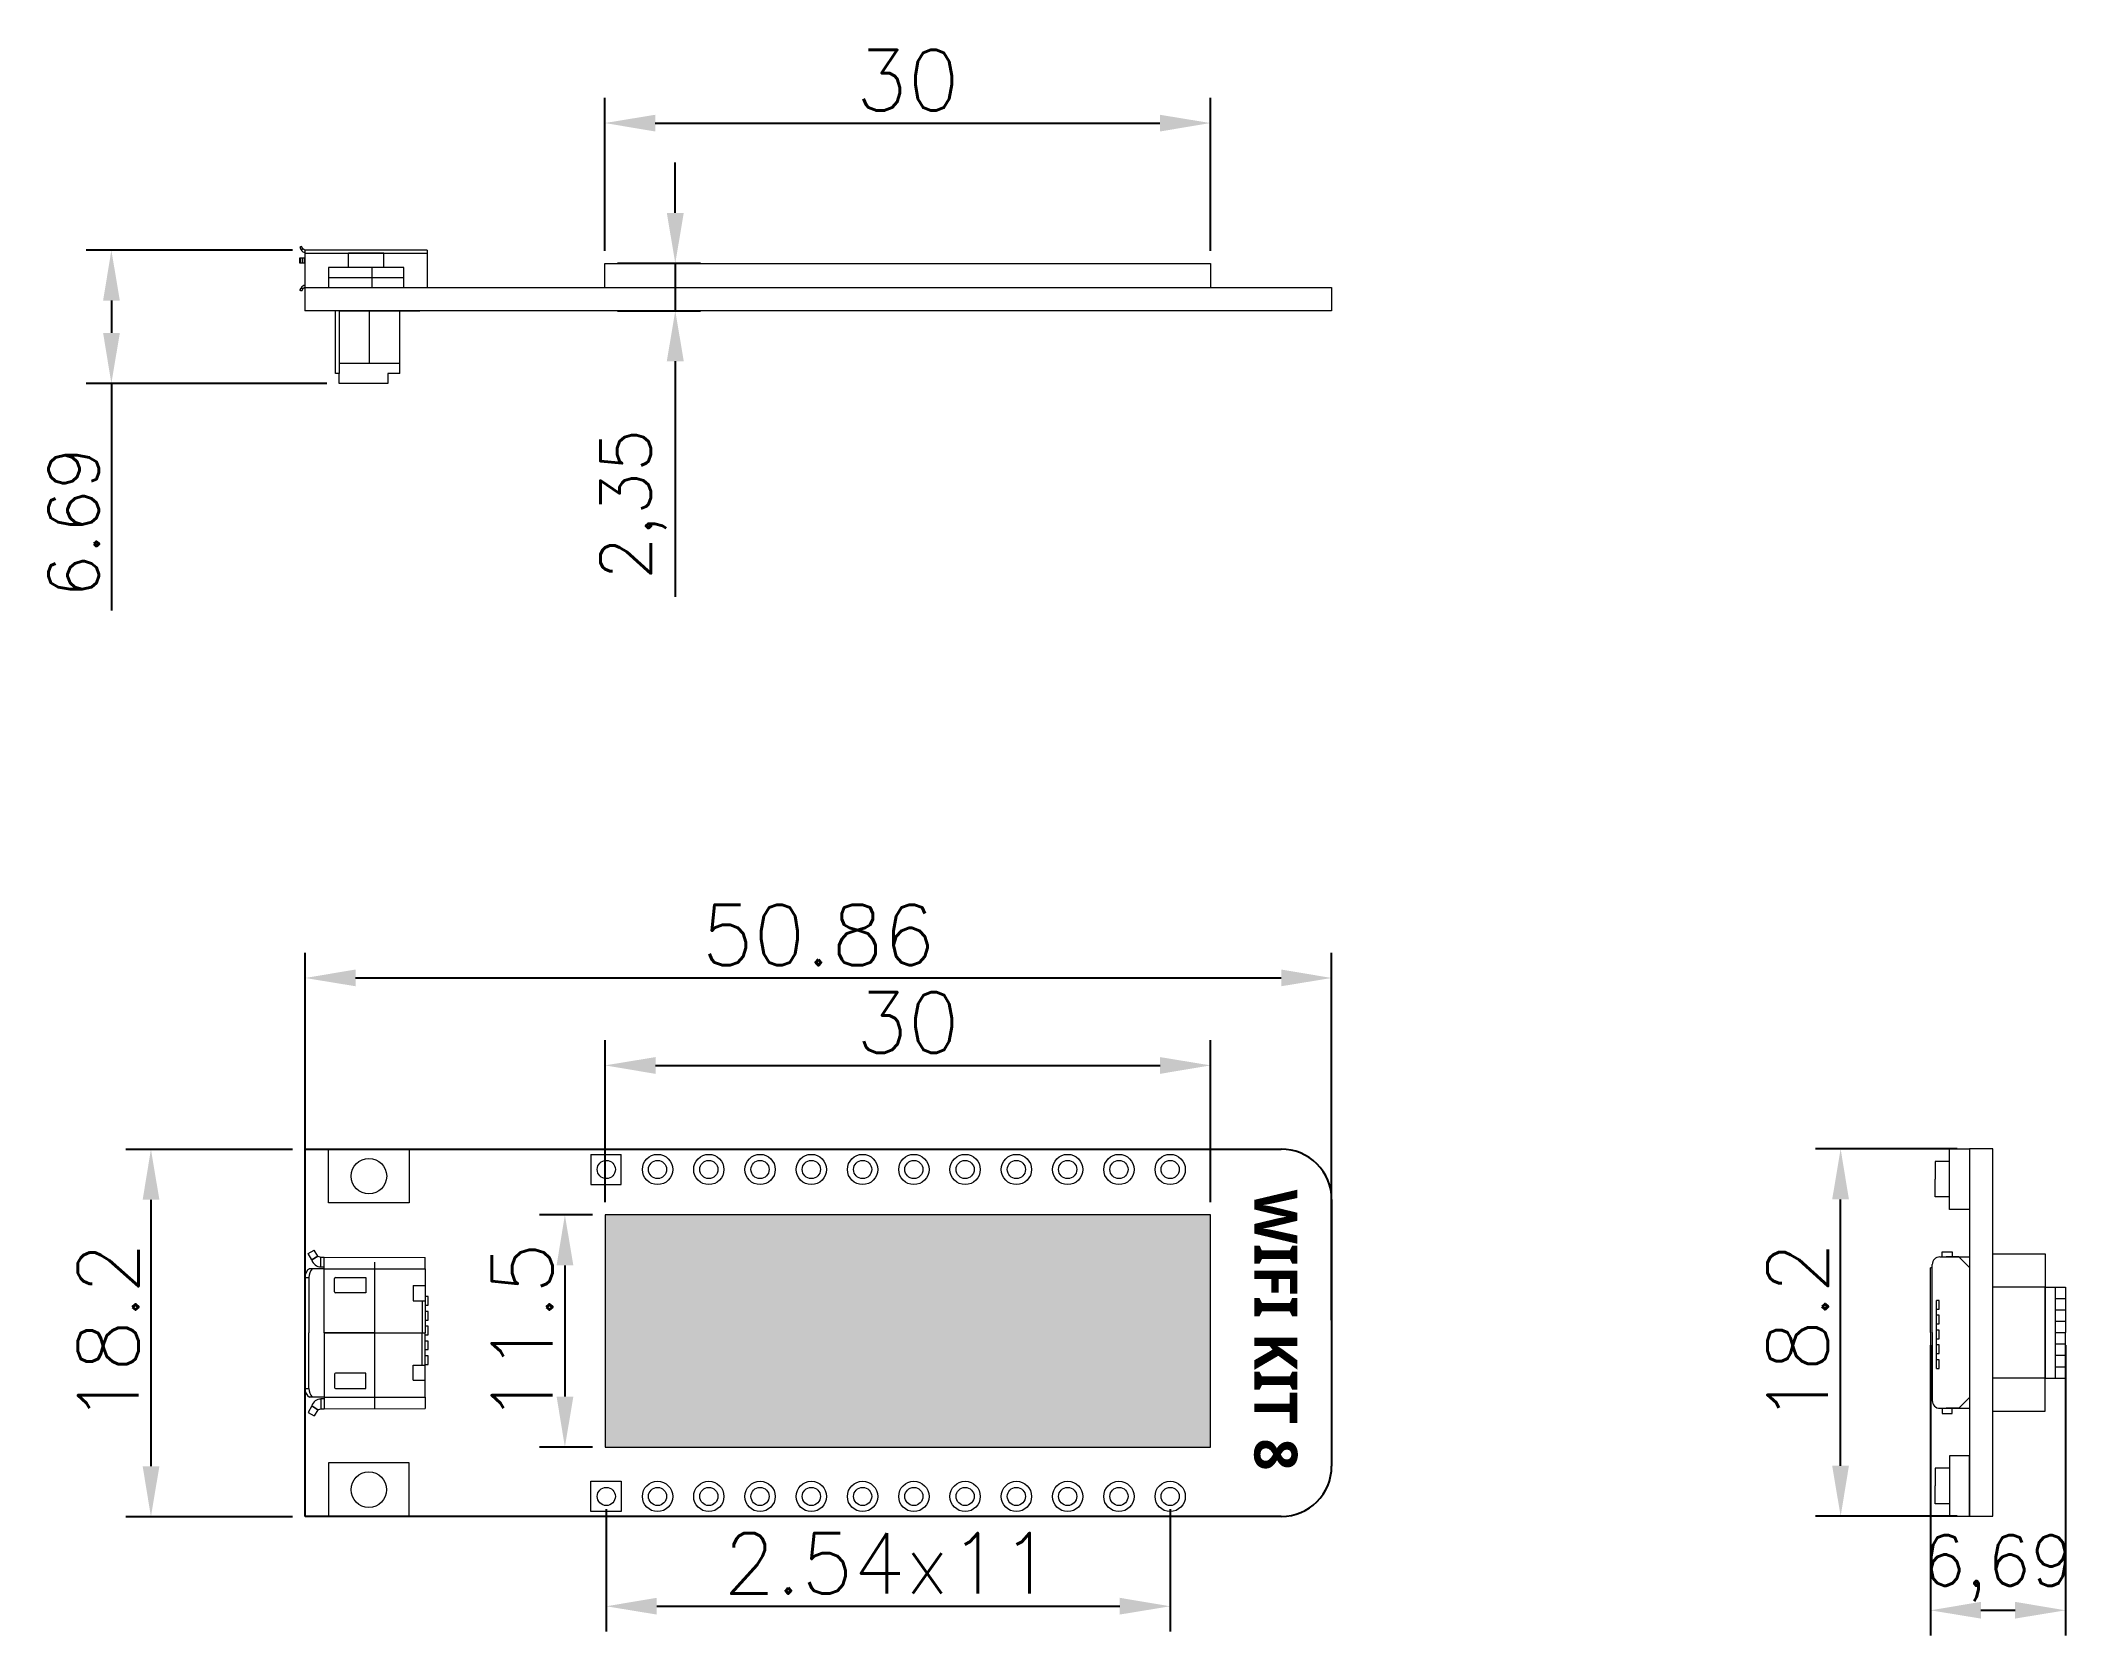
# Model space of a CAD drawing. Header units: millimetres. Extents: x 3395 to 3495, y -82 to -3.
import ezdxf

# ---------------------------------------------------------------- set-up
doc = ezdxf.new("R2010")
doc.units = ezdxf.units.MM
doc.linetypes.add('CENTER2', pattern=[28.575, 19.05, -3.175, 3.175, -3.175])
doc.layers.get('0').update_dxf_attribs({"lineweight": 30})
doc.layers.get('Defpoints').update_dxf_attribs({"lineweight": 15})
for name, color, linetype, lineweight in [('填充', 8, 'Continuous', 15), ('标注', 3, 'Continuous', 15), ('点划线', 1, 'CENTER2', 20), ('点画线', 1, 'CENTER2', 20)]:
    doc.layers.add(name, color=color, linetype=linetype, lineweight=lineweight)
doc.styles.get("Standard").update_dxf_attribs({"font": 'txt.shx', "bigfont": 'gbcbig.shx'})
doc.dimstyles.new('Annotative', dxfattribs={"dimscale": 0, "dimtxt": 2.5, "dimasz": 2.5, "dimexe": 1.25, "dimexo": 0.625, "dimtad": 1, "dimtxsty": 'Standard', "dimcen": 2.5, "dimadec": 0, "dimazin": 0, "dimtfac": 1, "dimtmove": 0, "dimatfit": 3, "dimfxl": 1, "dimarcsym": 0})
doc.dimstyles.new('ISO-25', dxfattribs={"dimtxt": 3, "dimasz": 2.5, "dimexe": 1.25, "dimexo": 0.625, "dimtad": 1, "dimtoh": 1, "dimdsep": 46, "dimtxsty": 'Standard', "dimcen": 2.5, "dimadec": 0, "dimazin": 0, "dimtfac": 1, "dimtmove": 0, "dimatfit": 3, "dimfxl": 1, "dimarcsym": 0})

# ---------------------------------------------------------------- blocks, each defined once
blk = doc.blocks.new('*D38')
at = {"layer": 'Defpoints', "color": 0, "lineweight": 0, "transparency": 16777216}
for p in [(3459.1, -49.1), (3408.24, -66.69), (3459.1, -66.69)]:
    blk.add_point(p, dxfattribs=at)
at = {"layer": '标注', "color": 0, "lineweight": -2, "transparency": 16777216}
for p, q in [((3408.24, -66.06), (3408.24, -47.85)), ((3459.1, -66.06), (3459.1, -47.85)), ((3410.74, -49.1), (3456.6, -49.1))]:
    blk.add_line(p, q, dxfattribs=at)
at = {"layer": '标注', "color": 0, "lineweight": 0, "transparency": 16777216}
for points in [[(3410.74, -48.68), (3410.74, -49.51), (3408.24, -49.1)], [(3456.6, -48.68), (3456.6, -49.51), (3459.1, -49.1)]]:
    blk.add_solid(points, dxfattribs=at)
at = {"layer": '标注', "color": 0, "lineweight": 25, "transparency": 16777216, "insert": (3433.67, -46.97), "char_height": 3, "attachment_point": 5}
blk.add_mtext('50.86', dxfattribs=at)
blk = doc.blocks.new('*D39')
at = {"layer": 'Defpoints', "color": 0, "lineweight": 0, "transparency": 16777216}
for p in [(3453.1, -53.43), (3423.1, -60.84), (3453.1, -60.84)]:
    blk.add_point(p, dxfattribs=at)
at = {"layer": '标注', "color": 0, "lineweight": -2, "transparency": 16777216}
for p, q in [((3423.1, -60.21), (3423.1, -52.18)), ((3453.1, -60.21), (3453.1, -52.18)), ((3425.6, -53.43), (3450.6, -53.43))]:
    blk.add_line(p, q, dxfattribs=at)
at = {"layer": '标注', "color": 0, "lineweight": 0, "transparency": 16777216}
for points in [[(3425.6, -53.02), (3425.6, -53.85), (3423.1, -53.43)], [(3450.6, -53.02), (3450.6, -53.85), (3453.1, -53.43)]]:
    blk.add_solid(points, dxfattribs=at)
at = {"layer": '标注', "color": 0, "lineweight": 0, "transparency": 16777216, "insert": (3438.1, -51.31), "char_height": 3, "attachment_point": 5}
blk.add_mtext('30', dxfattribs=at)
blk = doc.blocks.new('*D40')
at = {"layer": 'Defpoints', "color": 0, "lineweight": 0, "transparency": 16777216}
for p in [(3423.1, -60.84), (3421.11, -72.34), (3423.1, -72.34)]:
    blk.add_point(p, dxfattribs=at)
at = {"layer": '标注', "color": 0, "lineweight": -2, "transparency": 16777216}
for p, q in [((3422.48, -60.84), (3419.86, -60.84)), ((3421.11, -63.34), (3421.11, -69.84)), ((3422.48, -72.34), (3419.86, -72.34))]:
    blk.add_line(p, q, dxfattribs=at)
at = {"layer": '标注', "color": 0, "lineweight": 0, "transparency": 16777216}
for points in [[(3420.7, -63.34), (3421.53, -63.34), (3421.11, -60.84)], [(3420.7, -69.84), (3421.53, -69.84), (3421.11, -72.34)]]:
    blk.add_solid(points, dxfattribs=at)
at = {"layer": '标注', "color": 0, "lineweight": 0, "transparency": 16777216, "insert": (3418.99, -66.69), "char_height": 3, "attachment_point": 5, "rotation": 90}
blk.add_mtext('11.5', dxfattribs=at)
blk = doc.blocks.new('*D41')
at = {"layer": 'Defpoints', "color": 0, "lineweight": 0, "transparency": 16777216}
for p in [(3408.24, -57.59), (3400.6, -75.79), (3408.24, -75.79)]:
    blk.add_point(p, dxfattribs=at)
at = {"layer": '标注', "color": 0, "lineweight": -2, "transparency": 16777216}
for p, q in [((3407.62, -57.59), (3399.35, -57.59)), ((3400.6, -60.09), (3400.6, -73.29)), ((3407.62, -75.79), (3399.35, -75.79))]:
    blk.add_line(p, q, dxfattribs=at)
at = {"layer": '标注', "color": 0, "lineweight": 0, "transparency": 16777216}
for points in [[(3400.19, -60.09), (3401.02, -60.09), (3400.6, -57.59)], [(3400.19, -73.29), (3401.02, -73.29), (3400.6, -75.79)]]:
    blk.add_solid(points, dxfattribs=at)
at = {"layer": '标注', "color": 0, "lineweight": 0, "transparency": 16777216, "insert": (3398.48, -66.69), "char_height": 3, "attachment_point": 5, "rotation": 90}
blk.add_mtext('18.2', dxfattribs=at)
blk = doc.blocks.new('*D42')
at = {"layer": 'Defpoints', "color": 0, "lineweight": 0, "transparency": 16777216}
for p in [(3453.09, -6.74), (3423.09, -13.69), (3453.09, -13.69)]:
    blk.add_point(p, dxfattribs=at)
at = {"layer": '标注', "color": 0, "lineweight": -2, "transparency": 16777216}
for p, q in [((3423.09, -13.07), (3423.09, -5.49)), ((3453.09, -13.07), (3453.09, -5.49)), ((3425.59, -6.74), (3450.59, -6.74))]:
    blk.add_line(p, q, dxfattribs=at)
at = {"layer": '标注', "color": 0, "lineweight": 0, "transparency": 16777216}
for points in [[(3425.59, -6.33), (3425.59, -7.16), (3423.09, -6.74)], [(3450.59, -6.33), (3450.59, -7.16), (3453.09, -6.74)]]:
    blk.add_solid(points, dxfattribs=at)
at = {"layer": '标注', "color": 0, "lineweight": 0, "transparency": 16777216, "insert": (3438.09, -4.62), "char_height": 3, "attachment_point": 5}
blk.add_mtext('30', dxfattribs=at)
blk = doc.blocks.new('*D44')
at = {"layer": 'Defpoints', "color": 0, "lineweight": 0, "transparency": 16777216}
for p in [(3408.23, -13.04), (3398.64, -19.64), (3409.93, -19.64)]:
    blk.add_point(p, dxfattribs=at)
at = {"layer": '标注', "color": 0, "lineweight": -2, "transparency": 16777216}
for p, q in [((3407.61, -13.04), (3397.39, -13.04)), ((3398.64, -15.54), (3398.64, -17.14)), ((3409.31, -19.64), (3397.39, -19.64)), ((3398.64, -19.64), (3398.64, -30.89))]:
    blk.add_line(p, q, dxfattribs=at)
at = {"layer": '标注', "color": 0, "lineweight": 0, "transparency": 16777216}
for points in [[(3398.23, -15.54), (3399.06, -15.54), (3398.64, -13.04)], [(3398.23, -17.14), (3399.06, -17.14), (3398.64, -19.64)]]:
    blk.add_solid(points, dxfattribs=at)
at = {"layer": '标注', "color": 0, "lineweight": 0, "transparency": 16777216, "insert": (3396.77, -26.52), "char_height": 2.5, "attachment_point": 5, "rotation": 90}
blk.add_mtext('6.69', dxfattribs=at)
blk = doc.blocks.new('*D45')
at = {"layer": 'Defpoints', "color": 0, "lineweight": 0, "transparency": 16777216}
for p in [(3423.09, -13.69), (3423.09, -16.04), (3426.58, -16.04)]:
    blk.add_point(p, dxfattribs=at)
at = {"layer": '标注', "color": 0, "lineweight": -2, "transparency": 16777216}
for p, q in [((3426.58, -11.19), (3426.58, -8.69)), ((3423.72, -13.69), (3427.83, -13.69)), ((3426.58, -13.69), (3426.58, -16.04)), ((3423.72, -16.04), (3427.83, -16.04)), ((3426.58, -18.54), (3426.58, -30.21))]:
    blk.add_line(p, q, dxfattribs=at)
at = {"layer": '标注', "color": 0, "lineweight": 0, "transparency": 16777216}
for points in [[(3426.16, -11.19), (3427, -11.19), (3426.58, -13.69)], [(3426.16, -18.54), (3427, -18.54), (3426.58, -16.04)]]:
    blk.add_solid(points, dxfattribs=at)
at = {"layer": '标注', "color": 0, "lineweight": 0, "transparency": 16777216, "insert": (3424.5, -25.63), "char_height": 2.5, "attachment_point": 5, "rotation": 90}
blk.add_mtext('2,35', dxfattribs=at)
blk = doc.blocks.new('*D43')
at = {"layer": 'Defpoints', "color": 0, "lineweight": 0, "transparency": 16777216}
for p in [(3484.32, -57.57), (3490.71, -57.57), (3490.71, -75.77)]:
    blk.add_point(p, dxfattribs=at)
at = {"layer": '标注', "color": 0, "lineweight": -2, "transparency": 16777216}
for p, q in [((3490.09, -57.57), (3483.07, -57.57)), ((3484.32, -73.27), (3484.32, -60.07)), ((3490.09, -75.77), (3483.07, -75.77))]:
    blk.add_line(p, q, dxfattribs=at)
at = {"layer": '标注', "color": 0, "lineweight": 0, "transparency": 16777216}
for points in [[(3483.9, -60.07), (3484.73, -60.07), (3484.32, -57.57)], [(3483.9, -73.27), (3484.73, -73.27), (3484.32, -75.77)]]:
    blk.add_solid(points, dxfattribs=at)
at = {"layer": '标注', "color": 0, "lineweight": 0, "transparency": 16777216, "insert": (3482.19, -66.67), "char_height": 3, "attachment_point": 5, "rotation": 90}
blk.add_mtext('18.2', dxfattribs=at)
blk = doc.blocks.new('*D46')
at = {"layer": 'Defpoints', "color": 0, "lineweight": 0, "transparency": 16777216}
for p in [(3488.77, -66.67), (3495.46, -66.67), (3495.46, -80.43)]:
    blk.add_point(p, dxfattribs=at)
at = {"layer": '标注', "color": 0, "lineweight": -2, "transparency": 16777216}
for p, q in [((3488.77, -67.3), (3488.77, -81.68)), ((3495.46, -67.3), (3495.46, -81.68)), ((3491.27, -80.43), (3492.96, -80.43))]:
    blk.add_line(p, q, dxfattribs=at)
at = {"layer": '标注', "color": 0, "lineweight": 0, "transparency": 16777216}
for points in [[(3491.27, -80.01), (3491.27, -80.84), (3488.77, -80.43)], [(3492.96, -80.01), (3492.96, -80.84), (3495.46, -80.43)]]:
    blk.add_solid(points, dxfattribs=at)
at = {"layer": '标注', "color": 0, "lineweight": 0, "transparency": 16777216, "insert": (3492.12, -78.34), "char_height": 2.5, "attachment_point": 5}
blk.add_mtext('6,69', dxfattribs=at)
blk = doc.blocks.new('*D47')
at = {"layer": 'Defpoints', "color": 0, "linetype": 'ByBlock', "lineweight": 0, "transparency": 16777216}
for p in [(3423.16, -74.79), (3451.1, -74.79), (3451.1, -80.23)]:
    blk.add_point(p, dxfattribs=at)
at = {"layer": '标注', "color": 0, "linetype": 'ByBlock', "lineweight": -2, "transparency": 16777216}
for p, q in [((3423.16, -75.41), (3423.16, -81.48)), ((3451.1, -75.41), (3451.1, -81.48)), ((3425.66, -80.23), (3448.6, -80.23))]:
    blk.add_line(p, q, dxfattribs=at)
at = {"layer": '标注', "color": 0, "linetype": 'ByBlock', "lineweight": 0, "transparency": 16777216}
for points in [[(3425.66, -79.81), (3425.66, -80.64), (3423.16, -80.23)], [(3448.6, -79.81), (3448.6, -80.64), (3451.1, -80.23)]]:
    blk.add_solid(points, dxfattribs=at)
at = {"layer": '标注', "color": 0, "linetype": 'ByBlock', "lineweight": 0, "transparency": 16777216, "insert": (3437.13, -78.1), "char_height": 3, "attachment_point": 5}
blk.add_mtext('2.54x11', dxfattribs=at)

msp = doc.modelspace()

# ---------------------------------------------------------------- hatches: boundary and pattern name
at = {"layer": '填充', "linetype": 'ByBlock', "lineweight": 0}
h = msp.add_hatch(color=256, dxfattribs=at)
h.dxf.hatch_style = 1
h.paths.add_polyline_path([(3453.101, -60.839), (3423.101, -60.839), (3423.101, -66.688), (3453.101, -66.688)])
h.paths.add_polyline_path([(3453.101, -66.688), (3423.101, -66.688), (3423.101, -72.339), (3453.101, -72.339)])

# ---------------------------------------------------------------- linework, layer by layer
at = {"lineweight": 0}
for p, q in [((3408.064, -12.864), (3407.985, -12.91)), ((3407.985, -12.91), (3408.05, -13.028)), ((3408.127, -12.978), (3408.05, -13.028)), ((3408.05, -13.028), (3408.127, -12.978)), ((3408.05, -13.028), (3408.127, -12.978)), ((3408.127, -12.978), (3408.064, -12.864)), ((3408.231, -13.043), (3408.127, -12.978)), ((3414.293, -13.043), (3408.231, -13.043)), ((3408.231, -13.043), (3408.231, -14.893)), ((3414.303, -14.893), (3414.303, -13.043)), ((3407.964, -13.436), (3407.964, -13.663)), ((3407.964, -13.663), (3408.231, -13.663)), ((3407.964, -13.663), (3407.968, -13.663)), ((3408.231, -13.436), (3407.968, -13.436)), ((3408.009, -13.436), (3408.009, -13.663)), ((3408.134, -13.663), (3408.134, -13.436)), ((3408.231, -13.193), (3414.303, -13.193)), ((3408.231, -13.436), (3408.231, -13.663)), ((3408.231, -13.663), (3408.231, -13.436)), ((3408.231, -13.436), (3408.231, -13.663)), ((3408.231, -13.663), (3408.231, -13.436)), ((3413.131, -13.893), (3409.391, -13.893)), ((3409.391, -13.893), (3409.391, -14.893)), ((3412.141, -13.193), (3410.381, -13.193)), ((3410.381, -13.893), (3410.381, -13.193)), ((3412.141, -13.893), (3412.141, -13.193)), ((3413.131, -14.893), (3413.131, -13.893)), ((3423.091, -14.893), (3423.091, -13.693)), ((3423.091, -13.693), (3453.091, -13.693)), ((3453.091, -13.693), (3453.091, -14.893)), ((3407.985, -15.025), (3408.05, -14.908)), ((3408.064, -15.072), (3407.985, -15.025)), ((3408.127, -14.957), (3408.05, -14.908)), ((3408.05, -14.908), (3408.127, -14.957)), ((3408.05, -14.908), (3408.127, -14.957)), ((3408.127, -14.957), (3408.064, -15.072)), ((3408.231, -14.893), (3408.127, -14.957)), ((3408.231, -14.893), (3459.091, -14.893)), ((3408.231, -14.893), (3408.231, -16.043)), ((3459.091, -14.893), (3459.091, -16.043)), ((3459.101, -16.043), (3408.231, -16.043)), ((3409.75, -18.643), (3409.75, -16.043)), ((3409.931, -16.043), (3413.931, -16.043)), ((3409.931, -16.043), (3409.931, -18.643)), ((3411.431, -18.643), (3411.431, -16.043)), ((3412.931, -19.143), (3412.931, -16.043)), ((3409.75, -19.143), (3409.75, -18.643)), ((3409.931, -18.643), (3409.931, -19.143)), ((3409.931, -18.643), (3411.431, -18.643)), ((3409.931, -18.643), (3409.931, -18.643)), ((3409.931, -18.643), (3412.931, -18.643)), ((3409.931, -19.143), (3409.75, -19.143)), ((3409.931, -19.643), (3409.931, -19.143)), ((3409.931, -19.143), (3409.931, -19.143)), ((3412.341, -19.643), (3409.931, -19.643)), ((3412.931, -19.143), (3412.341, -19.143)), ((3412.341, -19.143), (3412.341, -19.643)), ((3409.401, -60.248), (3409.401, -57.588)), ((3413.401, -57.588), (3413.401, -60.248)), ((3422.404, -57.838), (3422.404, -59.338)), ((3422.404, -57.838), (3423.904, -57.838)), ((3423.904, -59.338), (3423.904, -57.838)), ((3489.711, -58.19), (3489.011, -58.19)), ((3489.011, -58.19), (3489.011, -59.07)), ((3489.711, -60.57), (3489.711, -57.57)), ((3489.711, -57.57), (3490.711, -57.57)), ((3491.861, -57.57), (3490.711, -57.57)), ((3490.711, -57.57), (3490.711, -75.77)), ((3490.711, -57.57), (3490.711, -60.57)), ((3490.711, -57.57), (3490.711, -60.57)), ((3491.861, -75.77), (3491.861, -57.57)), ((3489.011, -59.95), (3489.011, -59.07)), ((3422.404, -59.338), (3423.904, -59.338)), ((3489.711, -59.95), (3489.011, -59.95)), ((3413.401, -60.248), (3409.401, -60.248)), ((3453.101, -60.839), (3423.101, -60.839)), ((3423.101, -60.839), (3423.101, -72.339)), ((3453.101, -72.339), (3453.101, -60.839)), ((3490.711, -60.57), (3489.711, -60.57)), ((3408.384, -62.755), (3408.69, -62.586)), ((3408.565, -63.07), (3408.384, -62.755)), ((3408.876, -62.882), (3408.565, -63.07)), ((3408.876, -62.882), (3408.565, -63.07)), ((3408.565, -63.07), (3408.876, -62.882)), ((3408.876, -62.882), (3408.69, -62.586)), ((3408.876, -62.882), (3409.024, -62.934)), ((3409.024, -63.415), (3409.024, -62.934)), ((3409.024, -62.934), (3409.191, -62.934)), ((3409.191, -62.934), (3414.191, -62.941)), ((3409.191, -66.688), (3409.191, -62.934)), ((3411.691, -70.438), (3411.691, -63.188)), ((3414.191, -63.504), (3414.191, -62.941)), ((3489.239, -62.919), (3490.181, -62.919)), ((3489.354, -62.919), (3489.354, -62.67)), ((3489.354, -62.67), (3489.853, -62.67)), ((3490.181, -62.919), (3489.555, -62.919)), ((3489.853, -62.67), (3489.853, -62.919)), ((3490.181, -62.919), (3490.711, -63.449)), ((3490.181, -62.919), (3490.711, -62.919)), ((3491.861, -66.67), (3491.861, -62.77)), ((3491.861, -62.77), (3494.461, -62.77)), ((3494.461, -62.77), (3494.461, -66.67)), ((3408.241, -63.938), (3408.417, -63.938)), ((3408.241, -63.938), (3408.417, -63.938)), ((3408.241, -66.688), (3408.241, -64.188)), ((3408.417, -63.938), (3408.417, -66.688)), ((3409.191, -63.504), (3408.462, -63.504)), ((3409.191, -63.42), (3409.024, -63.42)), ((3409.191, -63.504), (3414.191, -63.504)), ((3409.692, -64.643), (3409.692, -63.988)), ((3409.742, -63.938), (3411.249, -63.938)), ((3411.249, -63.938), (3411.249, -64.692)), ((3414.191, -63.504), (3414.191, -66.688)), ((3488.772, -66.67), (3488.772, -63.454)), ((3488.859, -63.454), (3488.772, -63.454)), ((3488.859, -66.67), (3488.859, -63.299)), ((3490.711, -63.499), (3490.711, -69.741)), ((3411.249, -64.692), (3409.742, -64.692)), ((3413.592, -64.344), (3413.592, -65.095)), ((3413.592, -64.344), (3414.191, -64.344)), ((3413.592, -65.095), (3414.191, -65.095)), ((3414.046, -65.095), (3414.046, -66.688)), ((3414.334, -64.885), (3414.19, -64.885)), ((3414.191, -64.635), (3414.191, -65.063)), ((3414.334, -65.313), (3414.334, -64.885)), ((3489.207, -65.078), (3489.063, -65.078)), ((3489.063, -68.443), (3489.063, -65.078)), ((3489.207, -65.506), (3489.207, -65.078)), ((3494.461, -64.42), (3491.861, -64.42)), ((3494.461, -66.67), (3494.461, -64.42)), ((3494.461, -64.42), (3495.461, -64.42)), ((3494.961, -68.92), (3494.961, -64.42)), ((3494.961, -64.986), (3495.461, -64.986)), ((3495.461, -64.42), (3495.461, -66.67)), ((3414.19, -65.313), (3414.334, -65.313)), ((3414.334, -65.619), (3414.19, -65.619)), ((3414.334, -65.619), (3414.19, -65.619)), ((3414.19, -66.047), (3414.334, -66.047)), ((3414.19, -66.047), (3414.334, -66.047)), ((3414.191, -65.369), (3414.191, -65.797)), ((3414.191, -65.369), (3414.191, -65.797)), ((3414.334, -66.047), (3414.334, -65.619)), ((3414.334, -66.047), (3414.334, -65.619)), ((3489.063, -65.506), (3489.207, -65.506)), ((3489.207, -65.812), (3489.063, -65.812)), ((3489.207, -65.812), (3489.063, -65.812)), ((3489.207, -66.24), (3489.207, -65.812)), ((3489.207, -66.24), (3489.207, -65.812)), ((3494.961, -65.548), (3495.461, -65.548)), ((3494.961, -66.11), (3495.461, -66.11)), ((3408.417, -69.438), (3408.417, -66.688)), ((3411.691, -66.688), (3409.191, -66.688)), ((3409.191, -66.688), (3414.191, -66.688)), ((3409.191, -66.688), (3409.191, -70.442)), ((3414.046, -68.281), (3414.046, -66.688)), ((3414.334, -66.353), (3414.19, -66.353)), ((3414.334, -66.353), (3414.19, -66.353)), ((3414.19, -66.781), (3414.334, -66.781)), ((3414.19, -66.781), (3414.334, -66.781)), ((3414.334, -67.087), (3414.19, -67.087)), ((3414.334, -67.087), (3414.19, -67.087)), ((3414.191, -69.872), (3414.191, -66.688)), ((3414.334, -66.781), (3414.334, -66.353)), ((3414.334, -66.781), (3414.334, -66.353)), ((3414.334, -67.515), (3414.334, -67.087)), ((3414.334, -67.515), (3414.334, -67.087)), ((3488.772, -66.67), (3488.772, -69.887)), ((3488.859, -66.67), (3488.859, -70.041)), ((3489.063, -66.24), (3489.207, -66.24)), ((3489.063, -66.24), (3489.207, -66.24)), ((3489.207, -66.546), (3489.063, -66.546)), ((3489.207, -66.546), (3489.063, -66.546)), ((3489.063, -66.975), (3489.207, -66.975)), ((3489.063, -66.975), (3489.207, -66.975)), ((3489.207, -66.975), (3489.207, -66.546)), ((3489.207, -66.975), (3489.207, -66.546)), ((3494.461, -66.67), (3494.461, -68.92)), ((3494.461, -70.57), (3494.461, -66.67)), ((3494.961, -66.672), (3495.461, -66.672)), ((3495.461, -68.92), (3495.461, -66.67)), ((3414.19, -67.515), (3414.334, -67.515)), ((3414.19, -67.515), (3414.334, -67.515)), ((3414.334, -67.821), (3414.19, -67.821)), ((3414.191, -68.008), (3414.191, -67.579)), ((3414.191, -68.008), (3414.191, -67.579)), ((3414.334, -68.249), (3414.334, -67.821)), ((3489.207, -67.281), (3489.063, -67.281)), ((3489.207, -67.281), (3489.063, -67.281)), ((3489.063, -67.709), (3489.207, -67.709)), ((3489.063, -67.709), (3489.207, -67.709)), ((3489.207, -68.015), (3489.063, -68.015)), ((3489.207, -67.709), (3489.207, -67.281)), ((3489.207, -67.709), (3489.207, -67.281)), ((3489.207, -68.443), (3489.207, -68.015)), ((3494.461, -68.92), (3494.461, -67.42)), ((3494.461, -67.42), (3494.461, -67.42)), ((3494.461, -68.92), (3494.461, -68.02)), ((3494.461, -68.02), (3494.461, -68.02)), ((3494.961, -67.234), (3495.461, -67.234)), ((3494.961, -67.796), (3495.461, -67.796)), ((3409.692, -68.733), (3409.692, -69.388)), ((3411.249, -68.684), (3409.742, -68.684)), ((3411.249, -69.438), (3411.249, -68.684)), ((3413.592, -69.032), (3413.592, -68.281)), ((3413.592, -68.281), (3414.191, -68.281)), ((3413.592, -69.032), (3414.191, -69.032)), ((3414.19, -68.249), (3414.334, -68.249)), ((3414.191, -68.742), (3414.191, -68.313)), ((3489.063, -68.443), (3489.207, -68.443)), ((3494.461, -68.92), (3491.861, -68.92)), ((3494.461, -68.92), (3495.461, -68.92)), ((3494.461, -68.92), (3494.961, -68.92)), ((3494.961, -68.92), (3494.961, -68.358)), ((3494.961, -68.358), (3495.461, -68.358)), ((3408.241, -69.438), (3408.417, -69.438)), ((3408.241, -69.438), (3408.417, -69.438)), ((3409.191, -69.872), (3408.462, -69.872)), ((3409.191, -69.957), (3409.024, -69.957)), ((3409.024, -69.961), (3409.024, -70.442)), ((3409.191, -69.872), (3414.191, -69.872)), ((3409.742, -69.438), (3411.249, -69.438)), ((3414.191, -69.872), (3414.191, -70.435)), ((3488.859, -69.887), (3488.772, -69.887)), ((3490.181, -70.421), (3490.711, -69.891)), ((3408.565, -70.306), (3408.384, -70.621)), ((3408.384, -70.621), (3408.69, -70.79)), ((3408.876, -70.494), (3408.565, -70.306)), ((3408.876, -70.494), (3408.565, -70.306)), ((3408.565, -70.306), (3408.876, -70.494)), ((3408.876, -70.494), (3408.69, -70.79)), ((3408.876, -70.494), (3409.024, -70.442)), ((3409.024, -70.442), (3409.191, -70.442)), ((3409.191, -70.442), (3414.191, -70.435)), ((3489.239, -70.421), (3490.181, -70.421)), ((3489.354, -70.421), (3489.354, -70.671)), ((3489.354, -70.671), (3489.853, -70.671)), ((3490.181, -70.421), (3489.555, -70.421)), ((3489.853, -70.671), (3489.853, -70.421)), ((3490.181, -70.421), (3490.711, -70.421)), ((3491.861, -70.57), (3494.461, -70.57)), ((3413.401, -73.128), (3409.401, -73.128)), ((3409.401, -73.128), (3409.401, -75.788)), ((3413.401, -75.788), (3413.401, -73.128)), ((3423.101, -72.339), (3453.101, -72.339)), ((3490.711, -72.77), (3489.711, -72.77)), ((3489.711, -72.77), (3489.711, -75.77)), ((3490.711, -75.77), (3490.711, -72.77)), ((3490.711, -75.77), (3490.711, -72.77)), ((3422.404, -75.538), (3422.404, -74.038)), ((3422.404, -74.038), (3423.904, -74.038)), ((3423.904, -74.038), (3423.904, -75.538)), ((3489.711, -73.39), (3489.011, -73.39)), ((3489.011, -73.39), (3489.011, -74.27)), ((3491.861, -75.77), (3491.861, -73.77)), ((3489.011, -75.15), (3489.011, -74.27)), ((3489.711, -75.15), (3489.011, -75.15)), ((3423.904, -75.538), (3422.404, -75.538)), ((3489.711, -75.77), (3490.711, -75.77)), ((3490.711, -75.77), (3491.861, -75.77))]:
    msp.add_line(p, q, dxfattribs=at)
at = {"lineweight": 25}
for p, q in [((3408.241, -57.588), (3456.601, -57.578)), ((3408.241, -75.788), (3408.241, -57.588)), ((3459.101, -60.078), (3459.101, -73.284)), ((3456.601, -75.784), (3408.241, -75.788))]:
    msp.add_line(p, q, dxfattribs=at)
at = {"lineweight": 0}
for centre, radius in [((3411.401, -58.918), 0.88), ((3425.701, -58.588), 0.75), ((3428.241, -58.588), 0.75), ((3428.241, -58.588), 0.75), ((3428.241, -58.588), 0.75), ((3428.241, -58.588), 0.75), ((3428.241, -58.588), 0.75), ((3428.241, -58.588), 0.75), ((3428.241, -58.588), 0.75), ((3428.241, -58.588), 0.75), ((3428.241, -58.588), 0.75), ((3430.781, -58.588), 0.75), ((3430.781, -58.588), 0.75), ((3430.781, -58.588), 0.75), ((3430.781, -58.588), 0.75), ((3430.781, -58.588), 0.75), ((3430.781, -58.588), 0.75), ((3430.781, -58.588), 0.75), ((3430.781, -58.588), 0.75), ((3430.781, -58.588), 0.75), ((3433.321, -58.588), 0.75), ((3433.321, -58.588), 0.75), ((3433.321, -58.588), 0.75), ((3433.321, -58.588), 0.75), ((3433.321, -58.588), 0.75), ((3433.321, -58.588), 0.75), ((3433.321, -58.588), 0.75), ((3433.321, -58.588), 0.75), ((3433.321, -58.588), 0.75), ((3433.321, -58.588), 0.75), ((3433.321, -58.588), 0.75), ((3433.321, -58.588), 0.75), ((3433.321, -58.588), 0.75), ((3433.321, -58.588), 0.75), ((3435.861, -58.588), 0.75), ((3435.861, -58.588), 0.75), ((3435.861, -58.588), 0.75), ((3435.861, -58.588), 0.75), ((3435.861, -58.588), 0.75), ((3435.861, -58.588), 0.75), ((3435.861, -58.588), 0.75), ((3435.861, -58.588), 0.75), ((3435.861, -58.588), 0.75), ((3438.401, -58.588), 0.75), ((3438.401, -58.588), 0.75), ((3438.401, -58.588), 0.75), ((3438.401, -58.588), 0.75), ((3438.401, -58.588), 0.75), ((3438.401, -58.588), 0.75), ((3438.401, -58.588), 0.75), ((3438.401, -58.588), 0.75), ((3438.401, -58.588), 0.75), ((3438.401, -58.588), 0.75), ((3438.401, -58.588), 0.75), ((3438.401, -58.588), 0.75), ((3440.941, -58.588), 0.75), ((3440.941, -58.588), 0.75), ((3440.941, -58.588), 0.75), ((3440.941, -58.588), 0.75), ((3440.941, -58.588), 0.75), ((3440.941, -58.588), 0.75), ((3440.941, -58.588), 0.75), ((3440.941, -58.588), 0.75), ((3443.481, -58.588), 0.75), ((3443.481, -58.588), 0.75), ((3443.481, -58.588), 0.75), ((3443.481, -58.588), 0.75), ((3446.021, -58.588), 0.75), ((3446.021, -58.588), 0.75), ((3446.021, -58.588), 0.75), ((3446.021, -58.588), 0.75), ((3446.021, -58.588), 0.75), ((3446.021, -58.588), 0.75), ((3446.021, -58.588), 0.75), ((3446.021, -58.588), 0.75), ((3448.561, -58.588), 0.75), ((3448.561, -58.588), 0.75), ((3448.561, -58.588), 0.75), ((3448.561, -58.588), 0.75), ((3451.101, -58.588), 0.75), ((3451.101, -58.588), 0.75), ((3451.101, -58.588), 0.75), ((3451.101, -58.588), 0.75), ((3451.101, -58.588), 0.75), ((3451.101, -58.588), 0.75), ((3451.101, -58.588), 0.75), ((3451.101, -58.588), 0.75), ((3411.396, -74.453), 0.88), ((3425.701, -74.788), 0.75), ((3428.241, -74.788), 0.75), ((3428.241, -74.788), 0.75), ((3428.241, -74.788), 0.75), ((3428.241, -74.788), 0.75), ((3428.241, -74.788), 0.75), ((3428.241, -74.788), 0.75), ((3428.241, -74.788), 0.75), ((3428.241, -74.788), 0.75), ((3428.241, -74.788), 0.75), ((3430.781, -74.788), 0.75), ((3430.781, -74.788), 0.75), ((3430.781, -74.788), 0.75), ((3430.781, -74.788), 0.75), ((3430.781, -74.788), 0.75), ((3430.781, -74.788), 0.75), ((3430.781, -74.788), 0.75), ((3430.781, -74.788), 0.75), ((3430.781, -74.788), 0.75), ((3433.321, -74.788), 0.75), ((3433.321, -74.788), 0.75), ((3433.321, -74.788), 0.75), ((3433.321, -74.788), 0.75), ((3433.321, -74.788), 0.75), ((3433.321, -74.788), 0.75), ((3433.321, -74.788), 0.75), ((3433.321, -74.788), 0.75), ((3433.321, -74.788), 0.75), ((3433.321, -74.788), 0.75), ((3433.321, -74.788), 0.75), ((3433.321, -74.788), 0.75), ((3433.321, -74.788), 0.75), ((3433.321, -74.788), 0.75), ((3435.861, -74.788), 0.75), ((3435.861, -74.788), 0.75), ((3435.861, -74.788), 0.75), ((3435.861, -74.788), 0.75), ((3435.861, -74.788), 0.75), ((3435.861, -74.788), 0.75), ((3435.861, -74.788), 0.75), ((3435.861, -74.788), 0.75), ((3435.861, -74.788), 0.75), ((3438.401, -74.788), 0.75), ((3438.401, -74.788), 0.75), ((3438.401, -74.788), 0.75), ((3438.401, -74.788), 0.75), ((3438.401, -74.788), 0.75), ((3438.401, -74.788), 0.75), ((3438.401, -74.788), 0.75), ((3438.401, -74.788), 0.75), ((3438.401, -74.788), 0.75), ((3438.401, -74.788), 0.75), ((3438.401, -74.788), 0.75), ((3438.401, -74.788), 0.75), ((3440.941, -74.788), 0.75), ((3440.941, -74.788), 0.75), ((3440.941, -74.788), 0.75), ((3440.941, -74.788), 0.75), ((3440.941, -74.788), 0.75), ((3440.941, -74.788), 0.75), ((3440.941, -74.788), 0.75), ((3440.941, -74.788), 0.75), ((3443.481, -74.788), 0.75), ((3443.481, -74.788), 0.75), ((3443.481, -74.788), 0.75), ((3443.481, -74.788), 0.75), ((3446.021, -74.788), 0.75), ((3446.021, -74.788), 0.75), ((3446.021, -74.788), 0.75), ((3446.021, -74.788), 0.75), ((3446.021, -74.788), 0.75), ((3446.021, -74.788), 0.75), ((3446.021, -74.788), 0.75), ((3448.561, -74.788), 0.75), ((3448.561, -74.788), 0.75), ((3448.561, -74.788), 0.75), ((3451.101, -74.788), 0.75), ((3451.101, -74.788), 0.75), ((3451.101, -74.788), 0.75), ((3451.101, -74.788), 0.75), ((3451.101, -74.788), 0.75), ((3451.101, -74.788), 0.75), ((3451.101, -74.788), 0.75)]:
    msp.add_circle(centre, radius, dxfattribs=at)
at = {"lineweight": 0, "ltscale": 0.5}
for centre in [(3423.161, -58.588), (3423.161, -58.588), (3423.161, -58.588), (3425.701, -58.588), (3425.701, -58.588), (3425.701, -58.588), (3428.241, -58.588), (3428.241, -58.588), (3428.241, -58.588), (3428.241, -58.588), (3428.241, -58.588), (3428.241, -58.588), (3428.241, -58.588), (3428.241, -58.588), (3428.241, -58.588), (3428.241, -58.588), (3430.781, -58.588), (3430.781, -58.588), (3430.781, -58.588), (3430.781, -58.588), (3430.781, -58.588), (3430.781, -58.588), (3430.781, -58.588), (3430.781, -58.588), (3430.781, -58.588), (3430.781, -58.588), (3430.781, -58.588), (3433.321, -58.588), (3433.321, -58.588), (3433.321, -58.588), (3433.321, -58.588), (3433.321, -58.588), (3433.321, -58.588), (3433.321, -58.588), (3433.321, -58.588), (3433.321, -58.588), (3433.321, -58.588), (3433.321, -58.588), (3433.321, -58.588), (3433.321, -58.588), (3433.321, -58.588), (3433.321, -58.588), (3433.321, -58.588), (3435.861, -58.588), (3435.861, -58.588), (3435.861, -58.588), (3435.861, -58.588), (3435.861, -58.588), (3435.861, -58.588), (3435.861, -58.588), (3435.861, -58.588), (3435.861, -58.588), (3435.861, -58.588), (3435.861, -58.588), (3438.401, -58.588), (3438.401, -58.588), (3438.401, -58.588), (3438.401, -58.588), (3438.401, -58.588), (3438.401, -58.588), (3438.401, -58.588), (3438.401, -58.588), (3438.401, -58.588), (3438.401, -58.588), (3438.401, -58.588), (3438.401, -58.588), (3438.401, -58.588), (3438.401, -58.588), (3440.941, -58.588), (3440.941, -58.588), (3440.941, -58.588), (3440.941, -58.588), (3440.941, -58.588), (3440.941, -58.588), (3440.941, -58.588), (3440.941, -58.588), (3443.481, -58.588), (3443.481, -58.588), (3443.481, -58.588), (3443.481, -58.588), (3443.481, -58.588), (3443.481, -58.588), (3446.021, -58.588), (3446.021, -58.588), (3446.021, -58.588), (3446.021, -58.588), (3446.021, -58.588), (3446.021, -58.588), (3446.021, -58.588), (3446.021, -58.588), (3448.561, -58.588), (3448.561, -58.588), (3448.561, -58.588), (3448.561, -58.588), (3448.561, -58.588), (3448.561, -58.588), (3451.101, -58.588), (3451.101, -58.588), (3451.101, -58.588), (3451.101, -58.588), (3451.101, -58.588), (3451.101, -58.588), (3451.101, -58.588), (3451.101, -58.588), (3423.161, -74.788), (3423.161, -74.788), (3423.161, -74.788), (3425.701, -74.788), (3425.701, -74.788), (3425.701, -74.788), (3428.241, -74.788), (3428.241, -74.788), (3428.241, -74.788), (3428.241, -74.788), (3428.241, -74.788), (3428.241, -74.788), (3428.241, -74.788), (3428.241, -74.788), (3428.241, -74.788), (3428.241, -74.788), (3428.241, -74.788), (3430.781, -74.788), (3430.781, -74.788), (3430.781, -74.788), (3430.781, -74.788), (3430.781, -74.788), (3430.781, -74.788), (3430.781, -74.788), (3430.781, -74.788), (3430.781, -74.788), (3430.781, -74.788), (3430.781, -74.788), (3433.321, -74.788), (3433.321, -74.788), (3433.321, -74.788), (3433.321, -74.788), (3433.321, -74.788), (3433.321, -74.788), (3433.321, -74.788), (3433.321, -74.788), (3433.321, -74.788), (3433.321, -74.788), (3433.321, -74.788), (3433.321, -74.788), (3433.321, -74.788), (3433.321, -74.788), (3433.321, -74.788), (3433.321, -74.788), (3435.861, -74.788), (3435.861, -74.788), (3435.861, -74.788), (3435.861, -74.788), (3435.861, -74.788), (3435.861, -74.788), (3435.861, -74.788), (3435.861, -74.788), (3435.861, -74.788), (3435.861, -74.788), (3435.861, -74.788), (3438.401, -74.788), (3438.401, -74.788), (3438.401, -74.788), (3438.401, -74.788), (3438.401, -74.788), (3438.401, -74.788), (3438.401, -74.788), (3438.401, -74.788), (3438.401, -74.788), (3438.401, -74.788), (3438.401, -74.788), (3438.401, -74.788), (3438.401, -74.788), (3438.401, -74.788), (3440.941, -74.788), (3440.941, -74.788), (3440.941, -74.788), (3440.941, -74.788), (3440.941, -74.788), (3440.941, -74.788), (3440.941, -74.788), (3440.941, -74.788), (3443.481, -74.788), (3443.481, -74.788), (3443.481, -74.788), (3443.481, -74.788), (3443.481, -74.788), (3443.481, -74.788), (3446.021, -74.788), (3446.021, -74.788), (3446.021, -74.788), (3446.021, -74.788), (3446.021, -74.788), (3446.021, -74.788), (3446.021, -74.788), (3448.561, -74.788), (3448.561, -74.788), (3448.561, -74.788), (3448.561, -74.788), (3448.561, -74.788), (3451.101, -74.788), (3451.101, -74.788), (3451.101, -74.788), (3451.101, -74.788), (3451.101, -74.788), (3451.101, -74.788), (3451.101, -74.788)]:
    msp.add_circle(centre, 0.45, dxfattribs=at)
at = {"lineweight": 0}
for centre, radius, start, end in [((3408.234, -12.952), 0.199, 202.37602, 269.10933), ((3408.234, -14.983), 0.199, 90.89067, 157.62398), ((3409.025, -62.936), 0.479, 196.24844, 269.85571), ((3489.239, -63.299), 0.38, 90, 180), ((3408.694, -63.895), 0.455, 120.58598, 185.40582), ((3409.139, -63.977), 0.723, 139.18163, 176.949), ((3409.742, -63.988), 0.05, 90, 180), ((3409.742, -64.643), 0.05, 180, 270), ((3409.742, -68.733), 0.05, 90, 180), ((3408.694, -69.481), 0.455, 174.59418, 239.41402), ((3409.196, -69.377), 0.782, 184.50594, 219.36343), ((3409.025, -70.44), 0.479, 90.14429, 163.75156), ((3409.742, -69.388), 0.05, 180, 270), ((3489.239, -70.041), 0.38, 180, 270)]:
    msp.add_arc(centre, radius, start, end, dxfattribs=at)
at = {"lineweight": 25}
for centre, start, end in [((3456.601, -60.078), 0, 90.01225), ((3456.601, -73.284), 270.00488, 0)]:
    msp.add_arc(centre, 2.5, start, end, dxfattribs=at)
at = {"layer": '点画线', "lineweight": 0}
for p, q in [((3411.551, -13.893), (3411.551, -14.893)), ((3409.391, -14.393), (3413.131, -14.393))]:
    msp.add_line(p, q, dxfattribs=at)

# ---------------------------------------------------------------- texts
at = {"layer": '点划线', "color": 7, "lineweight": 0, "insert": (3457.402, -59.588), "char_height": 2.12957, "attachment_point": 1, "rotation": 270}
msp.add_mtext_dynamic_manual_height_columns('{\\fMicrosoft YaHei|b1|i0|c134|p34;W\\fMicrosoft YaHei|b1|i0|c0|p34;IFI KIT 8}', width=14.69323, gutter_width=67.243, heights=[0.583], dxfattribs=at)

# ---------------------------------------------------------------- dimensions: what is measured, and where the dimension line sits
at = {"layer": '标注', "lineweight": 0}
dim = msp.add_linear_dim(base=(3453.091, -6.744), p1=(3423.091, -13.693), p2=(3453.091, -13.693), dimstyle='ISO-25', dxfattribs=at)
dim.commit()
dim.dimension.update_dxf_attribs({"geometry": '*D42', "text_midpoint": (3438.091, -4.619)})
for base, p1, p2, angle, dimstyle, picture, middle, dimtype in [((3426.579, -16.043), (3423.091, -13.693), (3423.091, -16.043), 270, 'Annotative', '*D45', (3426.579, -25.626), 161), ((3400.603, -75.788), (3408.241, -57.588), (3408.241, -75.788), 270, 'ISO-25', '*D41', (3400.603, -66.688), 161), ((3421.114, -72.339), (3423.101, -60.839), (3423.101, -72.339), 270, 'ISO-25', '*D40', (3421.114, -66.688), 161), ((3495.461, -80.428), (3488.772, -66.67), (3495.461, -66.672), 180, 'Annotative', '*D46', (3492.116, -80.428), 160)]:
    dim = msp.add_linear_dim(base=base, p1=p1, p2=p2, angle=angle, dimstyle=dimstyle, dxfattribs=at)
    dim.commit()
    dim.dimension.update_dxf_attribs({"geometry": picture, "text_midpoint": middle, "dimtype": dimtype})
dim = msp.add_linear_dim(base=(3398.644, -19.643), p1=(3408.231, -13.043), p2=(3409.931, -19.643), angle=90, text='6.69', dimstyle='Annotative', dxfattribs=at)
dim.commit()
dim.dimension.update_dxf_attribs({"geometry": '*D44', "text_midpoint": (3396.769, -26.518)})
at = {"layer": '标注', "lineweight": 25}
dim = msp.add_aligned_dim(p1=(3408.241, -66.688), p2=(3459.101, -66.688), distance=17.59, dimstyle='ISO-25', dxfattribs=at)
dim.commit()
dim.dimension.update_dxf_attribs({"geometry": '*D38', "text_midpoint": (3433.671, -46.973)})
at = {"layer": '标注', "lineweight": 0}
for p1, p2, distance, picture, middle in [((3423.101, -60.839), (3453.101, -60.839), 7.406, '*D39', (3438.101, -51.308)), ((3490.711, -75.77), (3490.711, -57.57), 6.393, '*D43', (3482.193, -66.67))]:
    dim = msp.add_aligned_dim(p1=p1, p2=p2, distance=distance, dimstyle='ISO-25', dxfattribs=at)
    dim.commit()
    dim.dimension.update_dxf_attribs({"geometry": picture, "text_midpoint": middle})
at = {"layer": '标注', "linetype": 'ByBlock', "lineweight": 0}
dim = msp.add_aligned_dim(p1=(3423.161, -74.788), p2=(3451.101, -74.788), distance=-5.439, text='2.54x11', dimstyle='ISO-25', dxfattribs=at)
dim.commit()
dim.dimension.update_dxf_attribs({"geometry": '*D47', "text_midpoint": (3437.131, -78.102)})

doc.saveas('drawing.dxf')
